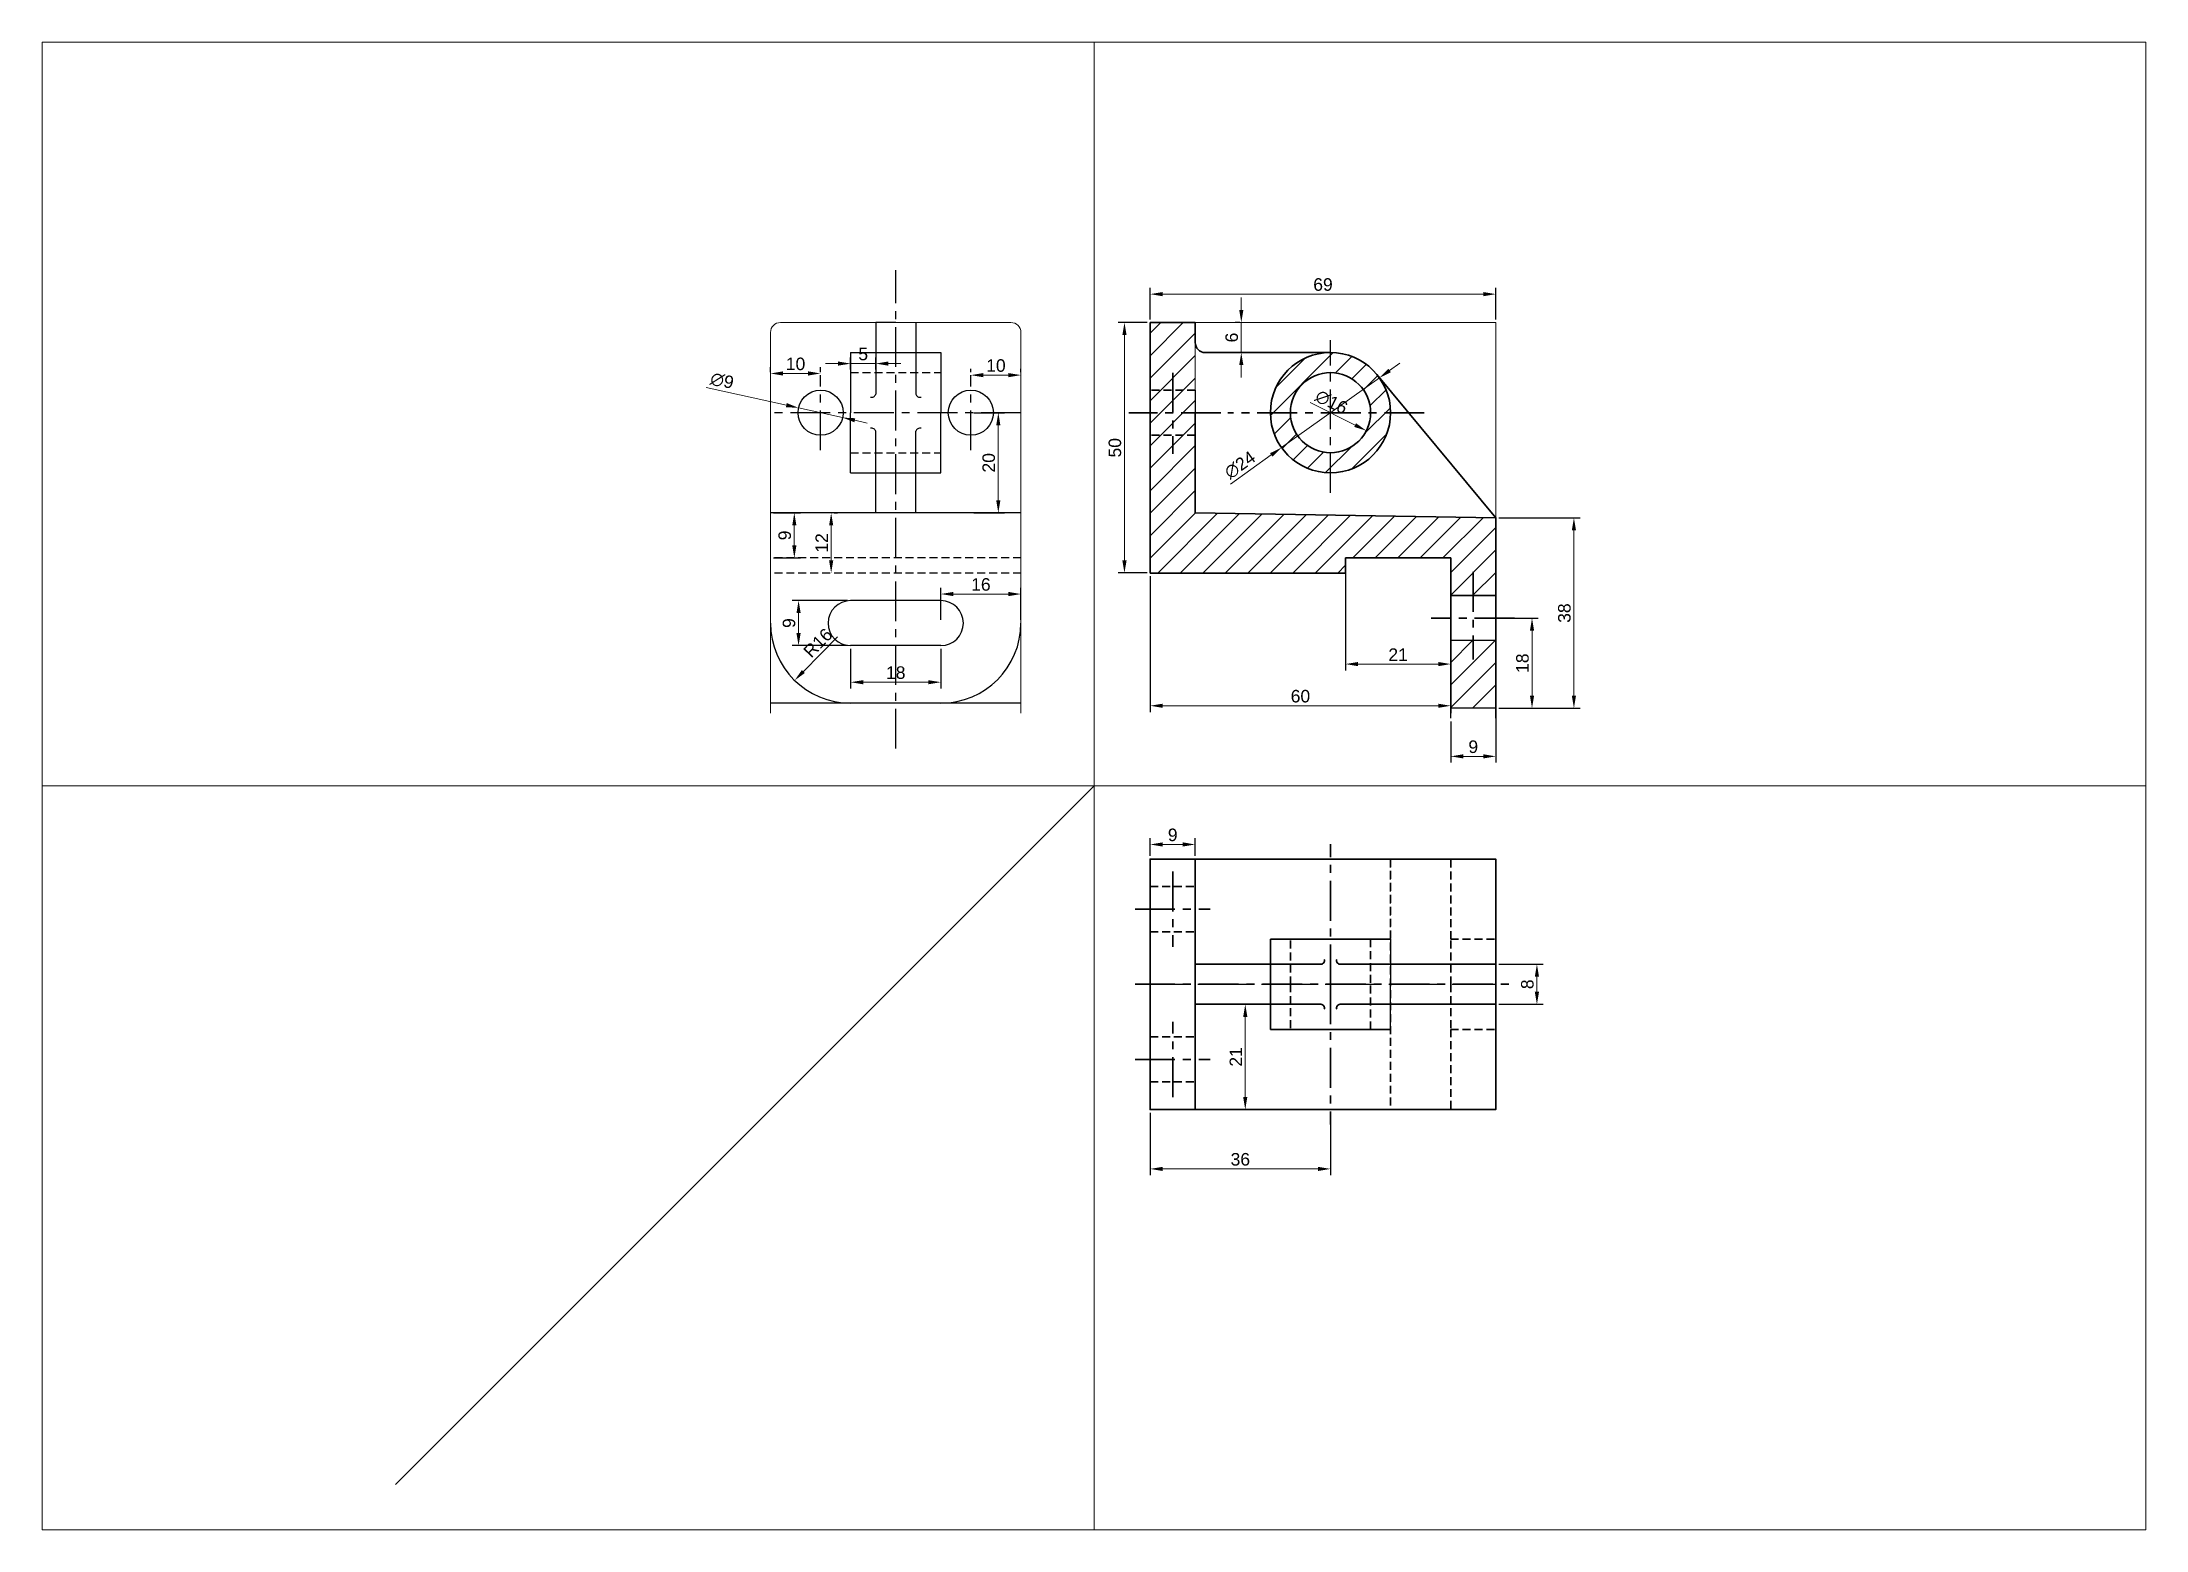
# Model space of a CAD drawing. Header units: millimetres. Extents: x 1544 to 1964, y 252 to 549.
import ezdxf

# ---------------------------------------------------------------- set-up
doc = ezdxf.new("R2010")
doc.units = ezdxf.units.MM
doc.header["$LTSCALE"] = 0.25
doc.linetypes.add('CENTER', pattern=[50.8, 31.75, -6.35, 6.35, -6.35])
doc.linetypes.add('HIDDEN', pattern=[9.525, 6.35, -3.175])
doc.styles.get("Standard").update_dxf_attribs({"font": 'arial.ttf'})
doc.dimstyles.new('ISO-25', dxfattribs={"dimtxt": 2.5, "dimasz": 2.5, "dimexe": 1.25, "dimexo": 0.625, "dimtad": 1, "dimdsep": 46, "dimtxsty": 'Standard', "dimcen": 2.5, "dimadec": 0, "dimazin": 0, "dimtfac": 1, "dimtmove": 0, "dimatfit": 3, "dimfxl": 1, "dimlwd": 9, "dimarcsym": 0})

# ---------------------------------------------------------------- blocks, each defined once
blk = doc.blocks.new('*D1')
at = {"color": 0, "lineweight": -2, "transparency": 16777216}
for p, q in [((1765.02, 492.59), (1759.27, 492.59)), ((1765.02, 442.59), (1759.27, 442.59))]:
    blk.add_line(p, q, dxfattribs=at)
at = {"color": 0, "lineweight": 9, "transparency": 16777216}
blk.add_line((1760.52, 490.09), (1760.52, 445.09), dxfattribs=at)
at = {"color": 0, "transparency": 16777216}
for points in [[(1760.1, 490.09), (1760.94, 490.09), (1760.52, 492.59)], [(1760.1, 445.09), (1760.94, 445.09), (1760.52, 442.59)]]:
    blk.add_solid(points, dxfattribs=at)
at = {"layer": 'Defpoints', "color": 0, "transparency": 16777216}
for p in [(1765.65, 492.59), (1760.52, 442.59), (1765.65, 442.59)]:
    blk.add_point(p, dxfattribs=at)
at = {"color": 0, "transparency": 16777216, "insert": (1758.62, 467.59), "char_height": 2.5, "attachment_point": 5, "rotation": 90}
blk.add_mtext('50', dxfattribs=at)
blk = doc.blocks.new('*D2')
at = {"color": 0, "lineweight": -2, "transparency": 16777216}
for p, q in [((1765.65, 493.21), (1765.65, 499.51)), ((1834.65, 493.21), (1834.65, 499.51))]:
    blk.add_line(p, q, dxfattribs=at)
at = {"color": 0, "lineweight": 9, "transparency": 16777216}
blk.add_line((1832.15, 498.26), (1768.15, 498.26), dxfattribs=at)
at = {"color": 0, "transparency": 16777216}
for points in [[(1768.15, 498.67), (1768.15, 497.84), (1765.65, 498.26)], [(1832.15, 498.67), (1832.15, 497.84), (1834.65, 498.26)]]:
    blk.add_solid(points, dxfattribs=at)
at = {"layer": 'Defpoints', "color": 0, "transparency": 16777216}
for p in [(1765.65, 498.26), (1765.65, 492.59), (1834.65, 492.59)]:
    blk.add_point(p, dxfattribs=at)
at = {"color": 0, "transparency": 16777216, "insert": (1800.15, 500.16), "char_height": 2.5, "attachment_point": 5}
blk.add_mtext('69', dxfattribs=at)
blk = doc.blocks.new('*D3')
at = {"color": 0, "lineweight": 9, "transparency": 16777216}
for p, q in [((1783.84, 495.09), (1783.84, 497.59)), ((1783.84, 486.59), (1783.84, 492.59)), ((1783.84, 484.09), (1783.84, 481.59))]:
    blk.add_line(p, q, dxfattribs=at)
at = {"color": 0, "lineweight": -2, "transparency": 16777216}
for p, q in [((1783.52, 492.59), (1782.59, 492.59)), ((1783.52, 486.59), (1782.59, 486.59))]:
    blk.add_line(p, q, dxfattribs=at)
at = {"color": 0, "transparency": 16777216}
for points in [[(1783.43, 495.09), (1784.26, 495.09), (1783.84, 492.59)], [(1783.43, 484.09), (1784.26, 484.09), (1783.84, 486.59)]]:
    blk.add_solid(points, dxfattribs=at)
at = {"layer": 'Defpoints', "color": 0, "transparency": 16777216}
for p in [(1783.84, 492.59), (1784.14, 492.59), (1784.14, 486.59)]:
    blk.add_point(p, dxfattribs=at)
at = {"color": 0, "transparency": 16777216, "insert": (1781.94, 489.59), "char_height": 2.5, "attachment_point": 5, "rotation": 90}
blk.add_mtext('6', dxfattribs=at)
blk = doc.blocks.new('*D4')
at = {"color": 0, "lineweight": -2, "transparency": 16777216}
for p, q in [((1765.65, 441.96), (1765.65, 414.84)), ((1825.65, 441.96), (1825.65, 414.84))]:
    blk.add_line(p, q, dxfattribs=at)
at = {"color": 0, "lineweight": 9, "transparency": 16777216}
blk.add_line((1768.15, 416.09), (1823.15, 416.09), dxfattribs=at)
at = {"color": 0, "transparency": 16777216}
for points in [[(1768.15, 416.5), (1768.15, 415.67), (1765.65, 416.09)], [(1823.15, 416.5), (1823.15, 415.67), (1825.65, 416.09)]]:
    blk.add_solid(points, dxfattribs=at)
at = {"layer": 'Defpoints', "color": 0, "transparency": 16777216}
for p in [(1765.65, 442.59), (1825.65, 442.59), (1825.65, 416.09)]:
    blk.add_point(p, dxfattribs=at)
at = {"color": 0, "transparency": 16777216, "insert": (1795.65, 417.99), "char_height": 2.5, "attachment_point": 5}
blk.add_mtext('60', dxfattribs=at)
blk = doc.blocks.new('*D5')
at = {"color": 0, "lineweight": -2, "transparency": 16777216}
for p, q in [((1825.65, 412.96), (1825.65, 404.74)), ((1834.65, 414.96), (1834.65, 404.74))]:
    blk.add_line(p, q, dxfattribs=at)
at = {"color": 0, "lineweight": 9, "transparency": 16777216}
blk.add_line((1828.15, 405.99), (1832.15, 405.99), dxfattribs=at)
at = {"color": 0, "transparency": 16777216}
for points in [[(1828.15, 406.4), (1828.15, 405.57), (1825.65, 405.99)], [(1832.15, 406.4), (1832.15, 405.57), (1834.65, 405.99)]]:
    blk.add_solid(points, dxfattribs=at)
at = {"layer": 'Defpoints', "color": 0, "transparency": 16777216}
for p in [(1825.65, 413.59), (1834.65, 415.59), (1834.65, 405.99)]:
    blk.add_point(p, dxfattribs=at)
at = {"color": 0, "transparency": 16777216, "insert": (1830.15, 407.89), "char_height": 2.5, "attachment_point": 5}
blk.add_mtext('9', dxfattribs=at)
blk = doc.blocks.new('*D8')
at = {"color": 0, "lineweight": -2, "transparency": 16777216}
for p, q in [((1804.65, 444.96), (1804.65, 423.16)), ((1825.65, 444.96), (1825.65, 423.16))]:
    blk.add_line(p, q, dxfattribs=at)
at = {"color": 0, "lineweight": 9, "transparency": 16777216}
blk.add_line((1807.15, 424.41), (1823.15, 424.41), dxfattribs=at)
at = {"color": 0, "transparency": 16777216}
for points in [[(1807.15, 424.83), (1807.15, 423.99), (1804.65, 424.41)], [(1823.15, 424.83), (1823.15, 423.99), (1825.65, 424.41)]]:
    blk.add_solid(points, dxfattribs=at)
at = {"layer": 'Defpoints', "color": 0, "transparency": 16777216}
for p in [(1804.65, 445.59), (1825.65, 445.59), (1825.65, 424.41)]:
    blk.add_point(p, dxfattribs=at)
at = {"color": 0, "lineweight": 9, "transparency": 16777216, "insert": (1815.15, 426.29), "char_height": 2.5, "attachment_point": 5}
blk.add_mtext('21', dxfattribs=at)
blk = doc.blocks.new('*D9')
at = {"color": 0, "lineweight": -2, "transparency": 16777216}
for p, q in [((1765.65, 334.86), (1765.65, 322.38)), ((1801.65, 334.86), (1801.65, 322.38))]:
    blk.add_line(p, q, dxfattribs=at)
at = {"color": 0, "lineweight": 9, "transparency": 16777216}
blk.add_line((1768.15, 323.63), (1799.15, 323.63), dxfattribs=at)
at = {"color": 0, "transparency": 16777216}
for points in [[(1768.15, 324.05), (1768.15, 323.22), (1765.65, 323.63)], [(1799.15, 324.05), (1799.15, 323.22), (1801.65, 323.63)]]:
    blk.add_solid(points, dxfattribs=at)
at = {"layer": 'Defpoints', "color": 0, "transparency": 16777216}
for p in [(1765.65, 335.49), (1801.65, 335.49), (1801.65, 323.63)]:
    blk.add_point(p, dxfattribs=at)
at = {"color": 0, "transparency": 16777216, "insert": (1783.65, 325.54), "char_height": 2.5, "attachment_point": 5}
blk.add_mtext('36', dxfattribs=at)
blk = doc.blocks.new('*D10')
at = {"color": 0, "lineweight": -2, "transparency": 16777216}
for p, q in [((1835.27, 364.49), (1844.11, 364.49)), ((1835.27, 356.49), (1844.11, 356.49))]:
    blk.add_line(p, q, dxfattribs=at)
at = {"color": 0, "lineweight": 9, "transparency": 16777216}
blk.add_line((1842.86, 361.99), (1842.86, 358.99), dxfattribs=at)
at = {"color": 0, "transparency": 16777216}
for points in [[(1842.44, 361.99), (1843.28, 361.99), (1842.86, 364.49)], [(1842.44, 358.99), (1843.28, 358.99), (1842.86, 356.49)]]:
    blk.add_solid(points, dxfattribs=at)
at = {"layer": 'Defpoints', "color": 0, "transparency": 16777216}
for p in [(1834.65, 364.49), (1834.65, 356.49), (1842.86, 356.49)]:
    blk.add_point(p, dxfattribs=at)
at = {"color": 0, "transparency": 16777216, "insert": (1840.96, 360.49), "char_height": 2.5, "attachment_point": 5, "rotation": 90}
blk.add_mtext('8', dxfattribs=at)
blk = doc.blocks.new('*D11')
at = {"color": 0, "lineweight": -2, "transparency": 16777216}
for p, q in [((1690.48, 454.59), (1695.86, 454.59)), ((1690.48, 445.59), (1695.86, 445.59))]:
    blk.add_line(p, q, dxfattribs=at)
at = {"color": 0, "lineweight": 9, "transparency": 16777216}
blk.add_line((1694.61, 448.09), (1694.61, 452.09), dxfattribs=at)
at = {"color": 0, "transparency": 16777216}
for points in [[(1694.2, 452.09), (1695.03, 452.09), (1694.61, 454.59)], [(1694.2, 448.09), (1695.03, 448.09), (1694.61, 445.59)]]:
    blk.add_solid(points, dxfattribs=at)
at = {"layer": 'Defpoints', "color": 0, "transparency": 16777216}
for p in [(1689.86, 454.59), (1694.61, 454.59), (1689.86, 445.59)]:
    blk.add_point(p, dxfattribs=at)
at = {"color": 0, "transparency": 16777216, "insert": (1692.71, 450.09), "char_height": 2.5, "attachment_point": 5, "rotation": 90}
blk.add_mtext('9', dxfattribs=at)
blk = doc.blocks.new('*D12')
at = {"color": 0, "lineweight": -2, "transparency": 16777216}
for p, q in [((1702.59, 454.59), (1703.22, 454.59)), ((1702.59, 442.59), (1703.22, 442.59))]:
    blk.add_line(p, q, dxfattribs=at)
at = {"color": 0, "lineweight": 9, "transparency": 16777216}
blk.add_line((1701.97, 452.09), (1701.97, 445.09), dxfattribs=at)
at = {"color": 0, "transparency": 16777216}
for points in [[(1701.55, 452.09), (1702.38, 452.09), (1701.97, 454.59)], [(1701.55, 445.09), (1702.38, 445.09), (1701.97, 442.59)]]:
    blk.add_solid(points, dxfattribs=at)
at = {"layer": 'Defpoints', "color": 0, "transparency": 16777216}
for p in [(1701.97, 454.59), (1701.97, 442.59), (1701.97, 442.59)]:
    blk.add_point(p, dxfattribs=at)
at = {"color": 0, "transparency": 16777216, "insert": (1700.09, 448.59), "char_height": 2.5, "attachment_point": 5, "rotation": 90}
blk.add_mtext('12', dxfattribs=at)
blk = doc.blocks.new('*D13')
at = {"color": 0, "lineweight": -2, "transparency": 16777216}
for p, q in [((1729.86, 482.71), (1729.86, 483.34)), ((1739.86, 482.71), (1739.86, 483.34))]:
    blk.add_line(p, q, dxfattribs=at)
at = {"color": 0, "lineweight": 9, "transparency": 16777216}
blk.add_line((1732.36, 482.09), (1737.36, 482.09), dxfattribs=at)
at = {"color": 0, "transparency": 16777216}
for points in [[(1732.36, 482.5), (1732.36, 481.67), (1729.86, 482.09)], [(1737.36, 482.5), (1737.36, 481.67), (1739.86, 482.09)]]:
    blk.add_solid(points, dxfattribs=at)
at = {"layer": 'Defpoints', "color": 0, "transparency": 16777216}
for p in [(1729.86, 482.09), (1739.86, 482.09), (1739.86, 482.09)]:
    blk.add_point(p, dxfattribs=at)
at = {"color": 0, "transparency": 16777216, "insert": (1734.86, 483.99), "char_height": 2.5, "attachment_point": 5}
blk.add_mtext('10', dxfattribs=at)
blk = doc.blocks.new('*D14')
at = {"color": 0, "lineweight": -2, "transparency": 16777216}
for p, q in [((1689.86, 482.71), (1689.86, 483.67)), ((1699.86, 482.71), (1699.86, 483.67))]:
    blk.add_line(p, q, dxfattribs=at)
at = {"color": 0, "lineweight": 9, "transparency": 16777216}
blk.add_line((1697.36, 482.42), (1692.36, 482.42), dxfattribs=at)
at = {"color": 0, "transparency": 16777216}
for points in [[(1692.36, 482.84), (1692.36, 482), (1689.86, 482.42)], [(1697.36, 482.84), (1697.36, 482), (1699.86, 482.42)]]:
    blk.add_solid(points, dxfattribs=at)
at = {"layer": 'Defpoints', "color": 0, "transparency": 16777216}
for p in [(1689.86, 482.42), (1689.86, 482.09), (1699.86, 482.09)]:
    blk.add_point(p, dxfattribs=at)
at = {"color": 0, "transparency": 16777216, "insert": (1694.86, 484.32), "char_height": 2.5, "attachment_point": 5}
blk.add_mtext('10', dxfattribs=at)
blk = doc.blocks.new('*D15')
at = {"color": 0, "lineweight": 9, "transparency": 16777216}
for p, q in [((1677.01, 479.64), (1693.02, 476.1)), ((1704.25, 473.61), (1695.46, 475.56)), ((1706.69, 473.07), (1709.13, 472.53))]:
    blk.add_line(p, q, dxfattribs=at)
at = {"color": 0, "transparency": 16777216}
for points in [[(1693.11, 476.51), (1692.93, 475.69), (1695.46, 475.56)], [(1706.78, 473.48), (1706.6, 472.67), (1704.25, 473.61)]]:
    blk.add_solid(points, dxfattribs=at)
at = {"layer": 'Defpoints', "color": 0, "transparency": 16777216}
for p in [(1695.46, 475.56), (1704.25, 473.61)]:
    blk.add_point(p, dxfattribs=at)
at = {"color": 0, "transparency": 16777216, "insert": (1680.18, 480.96), "char_height": 2.5, "attachment_point": 5, "rotation": 347.5203}
blk.add_mtext('∅9', dxfattribs=at)
blk = doc.blocks.new('*D16')
at = {"color": 0, "lineweight": -2, "transparency": 16777216}
for p, q in [((1730.48, 474.59), (1736.59, 474.59)), ((1730.48, 454.59), (1736.59, 454.59))]:
    blk.add_line(p, q, dxfattribs=at)
at = {"color": 0, "lineweight": 9, "transparency": 16777216}
blk.add_line((1735.34, 472.09), (1735.34, 457.09), dxfattribs=at)
at = {"color": 0, "transparency": 16777216}
for points in [[(1734.92, 472.09), (1735.75, 472.09), (1735.34, 474.59)], [(1734.92, 457.09), (1735.75, 457.09), (1735.34, 454.59)]]:
    blk.add_solid(points, dxfattribs=at)
at = {"layer": 'Defpoints', "color": 0, "transparency": 16777216}
for p in [(1729.86, 474.59), (1729.86, 454.59), (1735.34, 454.59)]:
    blk.add_point(p, dxfattribs=at)
at = {"color": 0, "transparency": 16777216, "insert": (1733.43, 464.59), "char_height": 2.5, "attachment_point": 5, "rotation": 90}
blk.add_mtext('20', dxfattribs=at)
blk = doc.blocks.new('*D17')
at = {"color": 0, "lineweight": -2, "transparency": 16777216}
for p, q in [((1705.86, 427.46), (1705.86, 419.54)), ((1723.86, 427.46), (1723.86, 419.54))]:
    blk.add_line(p, q, dxfattribs=at)
at = {"color": 0, "lineweight": 9, "transparency": 16777216}
blk.add_line((1708.36, 420.79), (1721.36, 420.79), dxfattribs=at)
at = {"color": 0, "transparency": 16777216}
for points in [[(1708.36, 421.2), (1708.36, 420.37), (1705.86, 420.79)], [(1721.36, 421.2), (1721.36, 420.37), (1723.86, 420.79)]]:
    blk.add_solid(points, dxfattribs=at)
at = {"layer": 'Defpoints', "color": 0, "transparency": 16777216}
for p in [(1705.86, 428.09), (1723.86, 428.09), (1723.86, 420.79)]:
    blk.add_point(p, dxfattribs=at)
at = {"color": 0, "transparency": 16777216, "insert": (1714.86, 422.69), "char_height": 2.5, "attachment_point": 5}
blk.add_mtext('18', dxfattribs=at)
blk = doc.blocks.new('*D18')
at = {"color": 0, "lineweight": -2, "transparency": 16777216}
for p, q in [((1705.23, 437.09), (1694.21, 437.09)), ((1705.23, 428.09), (1694.21, 428.09))]:
    blk.add_line(p, q, dxfattribs=at)
at = {"color": 0, "lineweight": 9, "transparency": 16777216}
blk.add_line((1695.46, 430.59), (1695.46, 434.59), dxfattribs=at)
at = {"color": 0, "transparency": 16777216}
for points in [[(1695.04, 434.59), (1695.88, 434.59), (1695.46, 437.09)], [(1695.04, 430.59), (1695.88, 430.59), (1695.46, 428.09)]]:
    blk.add_solid(points, dxfattribs=at)
at = {"layer": 'Defpoints', "color": 0, "transparency": 16777216}
for p in [(1695.46, 437.09), (1705.86, 437.09), (1705.86, 428.09)]:
    blk.add_point(p, dxfattribs=at)
at = {"color": 0, "transparency": 16777216, "insert": (1693.56, 432.59), "char_height": 2.5, "attachment_point": 5, "rotation": 90}
blk.add_mtext('9', dxfattribs=at)
blk = doc.blocks.new('*D19')
at = {"color": 0, "lineweight": 9, "transparency": 16777216}
blk.add_line((1703.22, 429.88), (1696.42, 422.93), dxfattribs=at)
at = {"color": 0, "transparency": 16777216}
blk.add_solid([(1696.12, 423.22), (1696.72, 422.64), (1694.67, 421.14)], dxfattribs=at)
at = {"layer": 'Defpoints', "color": 0, "transparency": 16777216}
for p in [(1705.86, 432.59), (1694.67, 421.14)]:
    blk.add_point(p, dxfattribs=at)
at = {"color": 0, "transparency": 16777216, "insert": (1699.33, 428.63), "char_height": 2.5, "attachment_point": 5, "rotation": 45.6533}
blk.add_mtext('R16', dxfattribs=at)
blk = doc.blocks.new('*D20')
at = {"color": 0, "lineweight": -2, "transparency": 16777216}
for p, q in [((1765.65, 386.11), (1765.65, 389.65)), ((1774.65, 386.11), (1774.65, 389.65))]:
    blk.add_line(p, q, dxfattribs=at)
at = {"color": 0, "lineweight": 9, "transparency": 16777216}
blk.add_line((1768.15, 388.4), (1772.15, 388.4), dxfattribs=at)
at = {"color": 0, "transparency": 16777216}
for points in [[(1768.15, 388.82), (1768.15, 387.98), (1765.65, 388.4)], [(1772.15, 388.82), (1772.15, 387.98), (1774.65, 388.4)]]:
    blk.add_solid(points, dxfattribs=at)
at = {"layer": 'Defpoints', "color": 0, "transparency": 16777216}
for p in [(1774.65, 388.4), (1765.65, 385.49), (1774.65, 385.49)]:
    blk.add_point(p, dxfattribs=at)
at = {"color": 0, "transparency": 16777216, "insert": (1770.15, 390.3), "char_height": 2.5, "attachment_point": 5}
blk.add_mtext('9', dxfattribs=at)
blk = doc.blocks.new('*D21')
at = {"color": 0, "lineweight": 9, "transparency": 16777216}
for p, q in [((1703.36, 484.39), (1700.86, 484.39)), ((1705.86, 484.39), (1710.86, 484.39)), ((1713.36, 484.39), (1715.86, 484.39))]:
    blk.add_line(p, q, dxfattribs=at)
at = {"color": 0, "lineweight": -2, "transparency": 16777216}
for p, q in [((1705.86, 483.21), (1705.86, 485.64)), ((1710.86, 483.21), (1710.86, 485.64))]:
    blk.add_line(p, q, dxfattribs=at)
at = {"color": 0, "transparency": 16777216}
for points in [[(1703.36, 484.81), (1703.36, 483.98), (1705.86, 484.39)], [(1713.36, 484.81), (1713.36, 483.98), (1710.86, 484.39)]]:
    blk.add_solid(points, dxfattribs=at)
at = {"layer": 'Defpoints', "color": 0, "transparency": 16777216}
for p in [(1710.86, 484.39), (1705.86, 482.59), (1710.86, 482.59)]:
    blk.add_point(p, dxfattribs=at)
at = {"color": 0, "transparency": 16777216, "insert": (1708.36, 486.29), "char_height": 2.5, "attachment_point": 5}
blk.add_mtext('5', dxfattribs=at)
blk = doc.blocks.new('*D22')
at = {"color": 0, "lineweight": 9, "transparency": 16777216}
blk.add_line((1797.58, 476.63), (1806.56, 472.12), dxfattribs=at)
at = {"color": 0, "transparency": 16777216}
blk.add_solid([(1806.75, 472.49), (1806.38, 471.75), (1808.8, 471)], dxfattribs=at)
at = {"layer": 'Defpoints', "color": 0, "transparency": 16777216}
for p in [(1794.49, 478.17), (1808.8, 471)]:
    blk.add_point(p, dxfattribs=at)
at = {"color": 0, "transparency": 16777216, "insert": (1801.84, 476.7), "char_height": 2.5, "attachment_point": 5, "rotation": 333.3669}
blk.add_mtext('∅16', dxfattribs=at)
blk = doc.blocks.new('*D23')
at = {"color": 0, "lineweight": 9, "transparency": 16777216}
for p, q in [((1813.45, 483), (1815.49, 484.45)), ((1811.42, 481.55), (1791.87, 467.62)), ((1781.66, 460.34), (1789.84, 466.17))]:
    blk.add_line(p, q, dxfattribs=at)
at = {"color": 0, "transparency": 16777216}
for points in [[(1813.21, 483.34), (1813.7, 482.66), (1811.42, 481.55)], [(1789.6, 466.51), (1790.08, 465.83), (1791.87, 467.62)]]:
    blk.add_solid(points, dxfattribs=at)
at = {"layer": 'Defpoints', "color": 0, "transparency": 16777216}
for p in [(1811.42, 481.55), (1791.87, 467.62)]:
    blk.add_point(p, dxfattribs=at)
at = {"color": 0, "transparency": 16777216, "insert": (1783.59, 464.14), "char_height": 2.5, "attachment_point": 5, "rotation": 35.479}
blk.add_mtext('∅24', dxfattribs=at)
blk = doc.blocks.new('*D24')
at = {"color": 0, "lineweight": -2, "transparency": 16777216}
for p, q in [((1786.56, 356.49), (1783.39, 356.49)), ((1786.56, 335.49), (1783.39, 335.49))]:
    blk.add_line(p, q, dxfattribs=at)
at = {"color": 0, "lineweight": 9, "transparency": 16777216}
blk.add_line((1784.64, 353.99), (1784.64, 337.99), dxfattribs=at)
at = {"color": 0, "transparency": 16777216}
for points in [[(1784.22, 353.99), (1785.05, 353.99), (1784.64, 356.49)], [(1784.22, 337.99), (1785.05, 337.99), (1784.64, 335.49)]]:
    blk.add_solid(points, dxfattribs=at)
at = {"layer": 'Defpoints', "color": 0, "transparency": 16777216}
for p in [(1787.18, 356.49), (1784.64, 335.49), (1787.18, 335.49)]:
    blk.add_point(p, dxfattribs=at)
at = {"color": 0, "transparency": 16777216, "insert": (1782.76, 345.99), "char_height": 2.5, "attachment_point": 5, "rotation": 90}
blk.add_mtext('21', dxfattribs=at)
blk = doc.blocks.new('*D25')
at = {"color": 0, "lineweight": -2, "transparency": 16777216}
for p, q in [((1723.86, 433.21), (1723.86, 439.64)), ((1739.86, 433.21), (1739.86, 439.64))]:
    blk.add_line(p, q, dxfattribs=at)
at = {"color": 0, "lineweight": 9, "transparency": 16777216}
blk.add_line((1726.36, 438.39), (1737.36, 438.39), dxfattribs=at)
at = {"color": 0, "transparency": 16777216}
for points in [[(1726.36, 438.81), (1726.36, 437.97), (1723.86, 438.39)], [(1737.36, 438.81), (1737.36, 437.97), (1739.86, 438.39)]]:
    blk.add_solid(points, dxfattribs=at)
at = {"layer": 'Defpoints', "color": 0, "transparency": 16777216}
for p in [(1739.86, 438.39), (1723.86, 432.59), (1739.86, 432.59)]:
    blk.add_point(p, dxfattribs=at)
at = {"color": 0, "transparency": 16777216, "insert": (1731.86, 440.29), "char_height": 2.5, "attachment_point": 5}
blk.add_mtext('16', dxfattribs=at)
blk = doc.blocks.new('*D27')
at = {"color": 0, "lineweight": -2, "transparency": 16777216}
for p, q in [((1835.27, 453.59), (1851.5, 453.59)), ((1835.27, 415.59), (1851.5, 415.59))]:
    blk.add_line(p, q, dxfattribs=at)
at = {"color": 0, "lineweight": 9, "transparency": 16777216}
blk.add_line((1850.25, 451.09), (1850.25, 418.09), dxfattribs=at)
at = {"color": 0, "transparency": 16777216}
for points in [[(1849.83, 451.09), (1850.66, 451.09), (1850.25, 453.59)], [(1849.83, 418.09), (1850.66, 418.09), (1850.25, 415.59)]]:
    blk.add_solid(points, dxfattribs=at)
at = {"layer": 'Defpoints', "color": 0, "transparency": 16777216}
for p in [(1834.65, 453.59), (1834.65, 415.59), (1850.25, 415.59)]:
    blk.add_point(p, dxfattribs=at)
at = {"color": 0, "lineweight": 9, "transparency": 16777216, "insert": (1848.35, 434.59), "char_height": 2.5, "attachment_point": 5, "rotation": 90}
blk.add_mtext('38', dxfattribs=at)
blk = doc.blocks.new('*D28')
at = {"color": 0, "lineweight": -2, "transparency": 16777216}
for p, q in [((1835.27, 433.59), (1843.13, 433.59)), ((1835.27, 415.59), (1843.13, 415.59))]:
    blk.add_line(p, q, dxfattribs=at)
at = {"color": 0, "lineweight": 9, "transparency": 16777216}
blk.add_line((1841.88, 431.09), (1841.88, 418.09), dxfattribs=at)
at = {"color": 0, "transparency": 16777216}
for points in [[(1841.47, 431.09), (1842.3, 431.09), (1841.88, 433.59)], [(1841.47, 418.09), (1842.3, 418.09), (1841.88, 415.59)]]:
    blk.add_solid(points, dxfattribs=at)
at = {"layer": 'Defpoints', "color": 0, "transparency": 16777216}
for p in [(1834.65, 433.59), (1834.65, 415.59), (1841.88, 415.59)]:
    blk.add_point(p, dxfattribs=at)
at = {"color": 0, "transparency": 16777216, "insert": (1839.98, 424.59), "char_height": 2.5, "attachment_point": 5, "rotation": 90}
blk.add_mtext('18', dxfattribs=at)

msp = doc.modelspace()

# ---------------------------------------------------------------- hatches: boundary and pattern name
at = {"lineweight": 30}
h = msp.add_hatch(dxfattribs=at)
h.set_pattern_fill('ANSI31', color=256)
h.paths.add_polyline_path([(1834.646, 453.586), (1774.646, 454.586), (1774.646, 470.086), (1765.646, 470.086), (1765.646, 442.586), (1801.646, 442.586), (1804.646, 442.586), (1804.646, 445.586), (1825.646, 445.586), (1825.646, 438.086), (1834.646, 438.086)])
h.paths.add_polyline_path([(1774.646, 492.586), (1765.646, 492.586), (1765.646, 479.086), (1774.646, 479.086)])
h.paths.add_polyline_path([(1774.646, 474.586), (1774.646, 479.086), (1765.646, 479.086), (1765.646, 470.086), (1774.646, 470.086)])
h = msp.add_hatch(dxfattribs=at)
h.set_pattern_fill('ANSI31', color=256)
h.paths.add_polyline_path([(1813.646, 474.586), (1809.646, 474.586, -0.4142136), (1801.646, 466.586), (1801.646, 462.586, 0.4142136)], flags=17)
h.paths.add_polyline_path([(1793.646, 474.586), (1789.646, 474.586, 0.4142136), (1801.646, 462.586), (1801.646, 466.586, -0.4142136)], flags=17)
h.paths.add_polyline_path([(1801.646, 482.586), (1801.646, 486.586, 0.4142136), (1789.646, 474.586), (1793.646, 474.586, -0.4142136)], flags=17)
h.paths.add_polyline_path([(1801.646, 486.586), (1801.646, 482.586, -0.4142136), (1809.646, 474.586), (1813.646, 474.586, 0.4142136)], flags=17)
h.paths.add_polyline_path([(1825.646, 415.586), (1834.646, 415.586), (1834.646, 429.086), (1825.646, 429.086)])

# ---------------------------------------------------------------- linework, layer by layer
at = {"lineweight": 9}
for p, q in [((1754.439, 548.571), (1754.439, 251.571)), ((1737.857, 492.586), (1691.857, 492.586)), ((1834.646, 492.586), (1765.646, 492.586)), ((1765.646, 492.586), (1765.646, 442.586)), ((1774.646, 492.586), (1774.646, 454.586)), ((1834.646, 414.586), (1834.646, 492.586)), ((1689.857, 414.586), (1689.857, 490.586)), ((1739.857, 414.586), (1739.857, 490.586)), ((1544.439, 400.071), (1964.439, 400.071)), ((1754.439, 400.071), (1614.974, 260.606))]:
    msp.add_line(p, q, dxfattribs=at)
at = {"linetype": 'CENTER'}
for p, q in [((1714.857, 407.553), (1714.857, 503.069)), ((1801.646, 458.586), (1801.646, 489.057)), ((1699.857, 467.086), (1699.857, 482.086)), ((1729.857, 467.086), (1729.857, 482.086)), ((1739.857, 474.586), (1689.857, 474.586)), ((1765.646, 360.489), (1834.646, 360.489))]:
    msp.add_line(p, q, dxfattribs=at)
for p, q in [((1714.857, 492.586), (1710.857, 492.586)), ((1710.857, 492.586), (1710.857, 478.296)), ((1718.857, 492.586), (1718.857, 478.296)), ((1705.857, 486.586), (1723.857, 486.586)), ((1705.857, 486.586), (1705.857, 474.586)), ((1723.857, 486.586), (1723.857, 474.586)), ((1774.646, 479.086), (1774.646, 474.586)), ((1705.857, 462.586), (1705.857, 474.586)), ((1710.857, 454.586), (1710.857, 470.876)), ((1718.857, 454.586), (1718.857, 470.876)), ((1723.857, 462.586), (1723.857, 474.586)), ((1705.857, 462.586), (1723.857, 462.586)), ((1739.857, 454.586), (1689.857, 454.586)), ((1825.646, 445.586), (1825.646, 414.586)), ((1825.646, 413.586), (1825.646, 445.586)), ((1723.857, 437.086), (1705.857, 437.086)), ((1834.646, 429.086), (1825.646, 429.086)), ((1723.857, 428.086), (1705.857, 428.086)), ((1739.857, 416.586), (1689.857, 416.586)), ((1834.646, 415.586), (1825.646, 415.586)), ((1765.646, 385.489), (1765.646, 375.489)), ((1813.646, 369.489), (1813.646, 360.489)), ((1813.646, 351.489), (1813.646, 360.489)), ((1765.646, 335.489), (1765.646, 345.489))]:
    msp.add_line(p, q)
at = {"lineweight": 30}
for p, q in [((1765.646, 492.586), (1765.646, 442.586)), ((1765.646, 492.586), (1774.646, 492.586)), ((1774.646, 488.586), (1774.646, 492.586)), ((1801.646, 486.586), (1776.646, 486.586)), ((1834.646, 453.586), (1810.883, 482.245)), ((1774.646, 454.586), (1774.646, 474.586)), ((1774.646, 454.586), (1834.646, 453.586)), ((1834.646, 453.586), (1834.646, 413.586)), ((1804.646, 442.586), (1804.646, 445.586)), ((1804.646, 445.586), (1825.646, 445.586)), ((1765.646, 442.586), (1801.646, 442.586)), ((1801.646, 442.586), (1804.646, 442.586)), ((1834.646, 438.086), (1825.646, 438.086)), ((1774.646, 385.489), (1774.646, 360.489)), ((1789.646, 360.489), (1789.646, 369.489)), ((1789.646, 369.489), (1813.646, 369.489)), ((1774.646, 364.489), (1799.721, 364.489)), ((1834.646, 364.489), (1803.57, 364.489)), ((1774.646, 335.489), (1774.646, 360.489)), ((1789.646, 360.489), (1789.646, 351.489)), ((1774.646, 356.489), (1799.721, 356.489)), ((1834.646, 356.489), (1803.57, 356.489)), ((1789.646, 351.489), (1813.646, 351.489))]:
    msp.add_line(p, q, dxfattribs=at)
at = {"linetype": 'HIDDEN'}
for p, q in [((1705.857, 482.586), (1723.857, 482.586)), ((1705.857, 466.586), (1723.857, 466.586)), ((1739.857, 445.586), (1689.857, 445.586)), ((1739.857, 442.586), (1689.857, 442.586)), ((1813.646, 369.489), (1813.646, 385.489))]:
    msp.add_line(p, q, dxfattribs=at)
at = {"linetype": 'HIDDEN', "lineweight": 30}
for p, q in [((1774.646, 479.086), (1765.646, 479.086)), ((1774.646, 470.086), (1765.646, 470.086)), ((1813.646, 385.489), (1813.646, 335.489)), ((1825.646, 369.489), (1825.646, 385.489)), ((1765.646, 379.989), (1774.646, 379.989)), ((1765.646, 370.989), (1774.646, 370.989)), ((1793.646, 360.489), (1793.646, 369.489)), ((1809.646, 369.489), (1809.646, 360.489)), ((1825.646, 360.489), (1825.646, 369.489)), ((1825.646, 369.489), (1834.646, 369.489)), ((1793.646, 360.489), (1793.646, 351.489)), ((1809.646, 351.489), (1809.646, 360.489)), ((1825.646, 360.489), (1825.646, 351.489)), ((1765.646, 349.989), (1774.646, 349.989)), ((1825.646, 351.489), (1834.646, 351.489)), ((1825.646, 351.489), (1825.646, 335.489)), ((1765.646, 340.989), (1774.646, 340.989))]:
    msp.add_line(p, q, dxfattribs=at)
at = {"linetype": 'CENTER', "lineweight": 30}
for p, q in [((1770.146, 482.579), (1770.146, 466.377)), ((1779.79, 474.586), (1761.385, 474.586)), ((1820.38, 474.586), (1781.126, 474.586)), ((1830.146, 442.796), (1830.146, 425.297)), ((1838.368, 433.586), (1821.744, 433.586)), ((1801.646, 360.489), (1801.646, 388.489)), ((1770.146, 382.989), (1770.146, 367.989)), ((1762.646, 375.489), (1777.646, 375.489)), ((1762.646, 360.489), (1837.646, 360.489)), ((1801.646, 360.489), (1801.646, 332.489)), ((1770.146, 337.989), (1770.146, 352.989)), ((1762.646, 345.489), (1777.646, 345.489))]:
    msp.add_line(p, q, dxfattribs=at)
at = {"lineweight": 9}
msp.add_lwpolyline([(1544.439, 548.571), (1964.439, 548.571), (1964.439, 251.571), (1544.439, 251.571)], close=True, dxfattribs=at)
at = {"lineweight": 30}
for points in [[(1765.646, 360.489), (1765.646, 385.489), (1834.646, 385.489), (1834.646, 360.489)], [(1765.646, 360.489), (1765.646, 335.489), (1834.646, 335.489), (1834.646, 360.489)]]:
    msp.add_lwpolyline(points, dxfattribs=at)
for radius in [12, 8]:
    msp.add_circle((1801.646, 474.586), radius, dxfattribs=at)
for centre in [(1699.857, 474.586), (1729.857, 474.586)]:
    msp.add_circle(centre, 4.5)
at = {"lineweight": 9}
for centre, start, end in [((1691.857, 490.586), 90, 180), ((1737.857, 490.586), 0, 90)]:
    msp.add_arc(centre, 2, start, end, dxfattribs=at)
at = {"lineweight": 30}
for centre, radius, start, end in [((1776.646, 488.586), 2, 180, 270), ((1799.704, 365.219), 0.73, 271.30648, 19.35347), ((1803.587, 365.219), 0.73, 160.64653, 268.69352), ((1799.704, 355.759), 0.73, 340.64653, 88.69352), ((1803.587, 355.759), 0.73, 91.30648, 199.35347)]:
    msp.add_arc(centre, radius, start, end, dxfattribs=at)
for centre, radius, start, end in [((1710.041, 478.513), 0.844, 253.6593, 345.06081), ((1719.672, 478.513), 0.844, 194.93919, 286.3407), ((1710.041, 470.658), 0.844, 14.93919, 106.3407), ((1719.672, 470.658), 0.844, 73.6593, 165.06081), ((1705.857, 432.586), 4.5, 90, 270), ((1723.857, 432.586), 4.5, 270, 90), ((1705.857, 432.586), 16, 180, 270), ((1723.857, 432.586), 16, 270, 360)]:
    msp.add_arc(centre, radius, start, end)

# ---------------------------------------------------------------- dimensions: what is measured, and where the dimension line sits
for base, p1, p2, picture, middle in [((1765.646, 498.256), (1834.646, 492.586), (1765.646, 492.586), '*D2', (1800.146, 500.157)), ((1710.857, 484.393), (1705.857, 482.586), (1710.857, 482.586), '*D21', (1708.357, 486.29)), ((1689.857, 482.418), (1699.857, 482.086), (1689.857, 482.086), '*D14', (1694.857, 484.32)), ((1739.857, 482.086), (1729.857, 482.086), (1739.857, 482.086), '*D13', (1734.857, 483.987)), ((1739.857, 438.391), (1723.857, 432.586), (1739.857, 432.586), '*D25', (1731.857, 440.292)), ((1825.646, 416.088), (1765.646, 442.586), (1825.646, 442.586), '*D4', (1795.646, 417.989)), ((1723.857, 420.785), (1705.857, 428.086), (1723.857, 428.086), '*D17', (1714.857, 422.687)), ((1834.646, 405.986), (1825.646, 413.586), (1834.646, 415.586), '*D5', (1830.146, 407.887)), ((1774.646, 388.4), (1765.646, 385.489), (1774.646, 385.489), '*D20', (1770.146, 390.301)), ((1801.646, 323.634), (1765.646, 335.489), (1801.646, 335.489), '*D9', (1783.646, 325.536))]:
    dim = msp.add_linear_dim(base=base, p1=p1, p2=p2, dimstyle='ISO-25')
    dim.commit()
    dim.dimension.update_dxf_attribs({"geometry": picture, "text_midpoint": middle})
for base, p1, p2, picture, middle in [((1783.845, 492.586), (1784.142, 486.586), (1784.142, 492.586), '*D3', (1781.943, 489.586)), ((1760.521, 442.586), (1765.646, 492.586), (1765.646, 442.586), '*D1', (1758.619, 467.586)), ((1735.335, 454.586), (1729.857, 474.586), (1729.857, 454.586), '*D16', (1733.434, 464.586)), ((1694.612, 454.586), (1689.857, 445.586), (1689.857, 454.586), '*D11', (1692.71, 450.086)), ((1701.965, 442.586), (1701.965, 454.586), (1701.965, 442.586), '*D12', (1700.085, 448.586)), ((1695.462, 437.086), (1705.857, 428.086), (1705.857, 437.086), '*D18', (1693.56, 432.586)), ((1841.884, 415.586), (1834.646, 433.586), (1834.646, 415.586), '*D28', (1839.983, 424.586)), ((1842.859, 356.489), (1834.646, 364.489), (1834.646, 356.489), '*D10', (1840.957, 360.489)), ((1784.638, 335.489), (1787.183, 356.489), (1787.183, 335.489), '*D24', (1782.757, 345.989))]:
    dim = msp.add_linear_dim(base=base, p1=p1, p2=p2, angle=90, dimstyle='ISO-25')
    dim.commit()
    dim.dimension.update_dxf_attribs({"geometry": picture, "text_midpoint": middle})
for p1, p2, picture, middle in [((1704.25, 473.613), (1695.463, 475.558), '*D15', (1679.754, 479.035)), ((1794.494, 478.172), (1808.797, 470.999), '*D22', (1800.953, 474.933))]:
    dim = msp.add_diameter_dim_2p(p1=p1, p2=p2, dimstyle='ISO-25')
    dim.commit()
    dim.dimension.update_dxf_attribs({"geometry": picture, "text_midpoint": middle, "dimtype": 163})
dim = msp.add_diameter_dim_2p(p1=(1811.417, 481.551), p2=(1791.874, 467.621), dimstyle='ISO-25')
dim.commit()
dim.dimension.update_dxf_attribs({"geometry": '*D23', "text_midpoint": (1783.587, 464.136)})
at = {"lineweight": 9}
dim = msp.add_linear_dim(base=(1850.248, 415.586), p1=(1834.646, 453.586), p2=(1834.646, 415.586), angle=90, dimstyle='ISO-25', dxfattribs=at)
dim.commit()
dim.dimension.update_dxf_attribs({"geometry": '*D27', "text_midpoint": (1848.346, 434.586)})
dim = msp.add_linear_dim(base=(1825.646, 424.411), p1=(1804.646, 445.586), p2=(1825.646, 445.586), dimstyle='ISO-25', dxfattribs=at)
dim.commit()
dim.dimension.update_dxf_attribs({"geometry": '*D8', "text_midpoint": (1815.146, 426.292)})
dim = msp.add_radius_dim(center=(1705.857, 432.586), mpoint=(1694.673, 421.144), dimstyle='ISO-25')
dim.commit()
dim.dimension.update_dxf_attribs({"geometry": '*D19', "text_midpoint": (1700.692, 427.302), "dimtype": 164})

doc.saveas('drawing.dxf')
